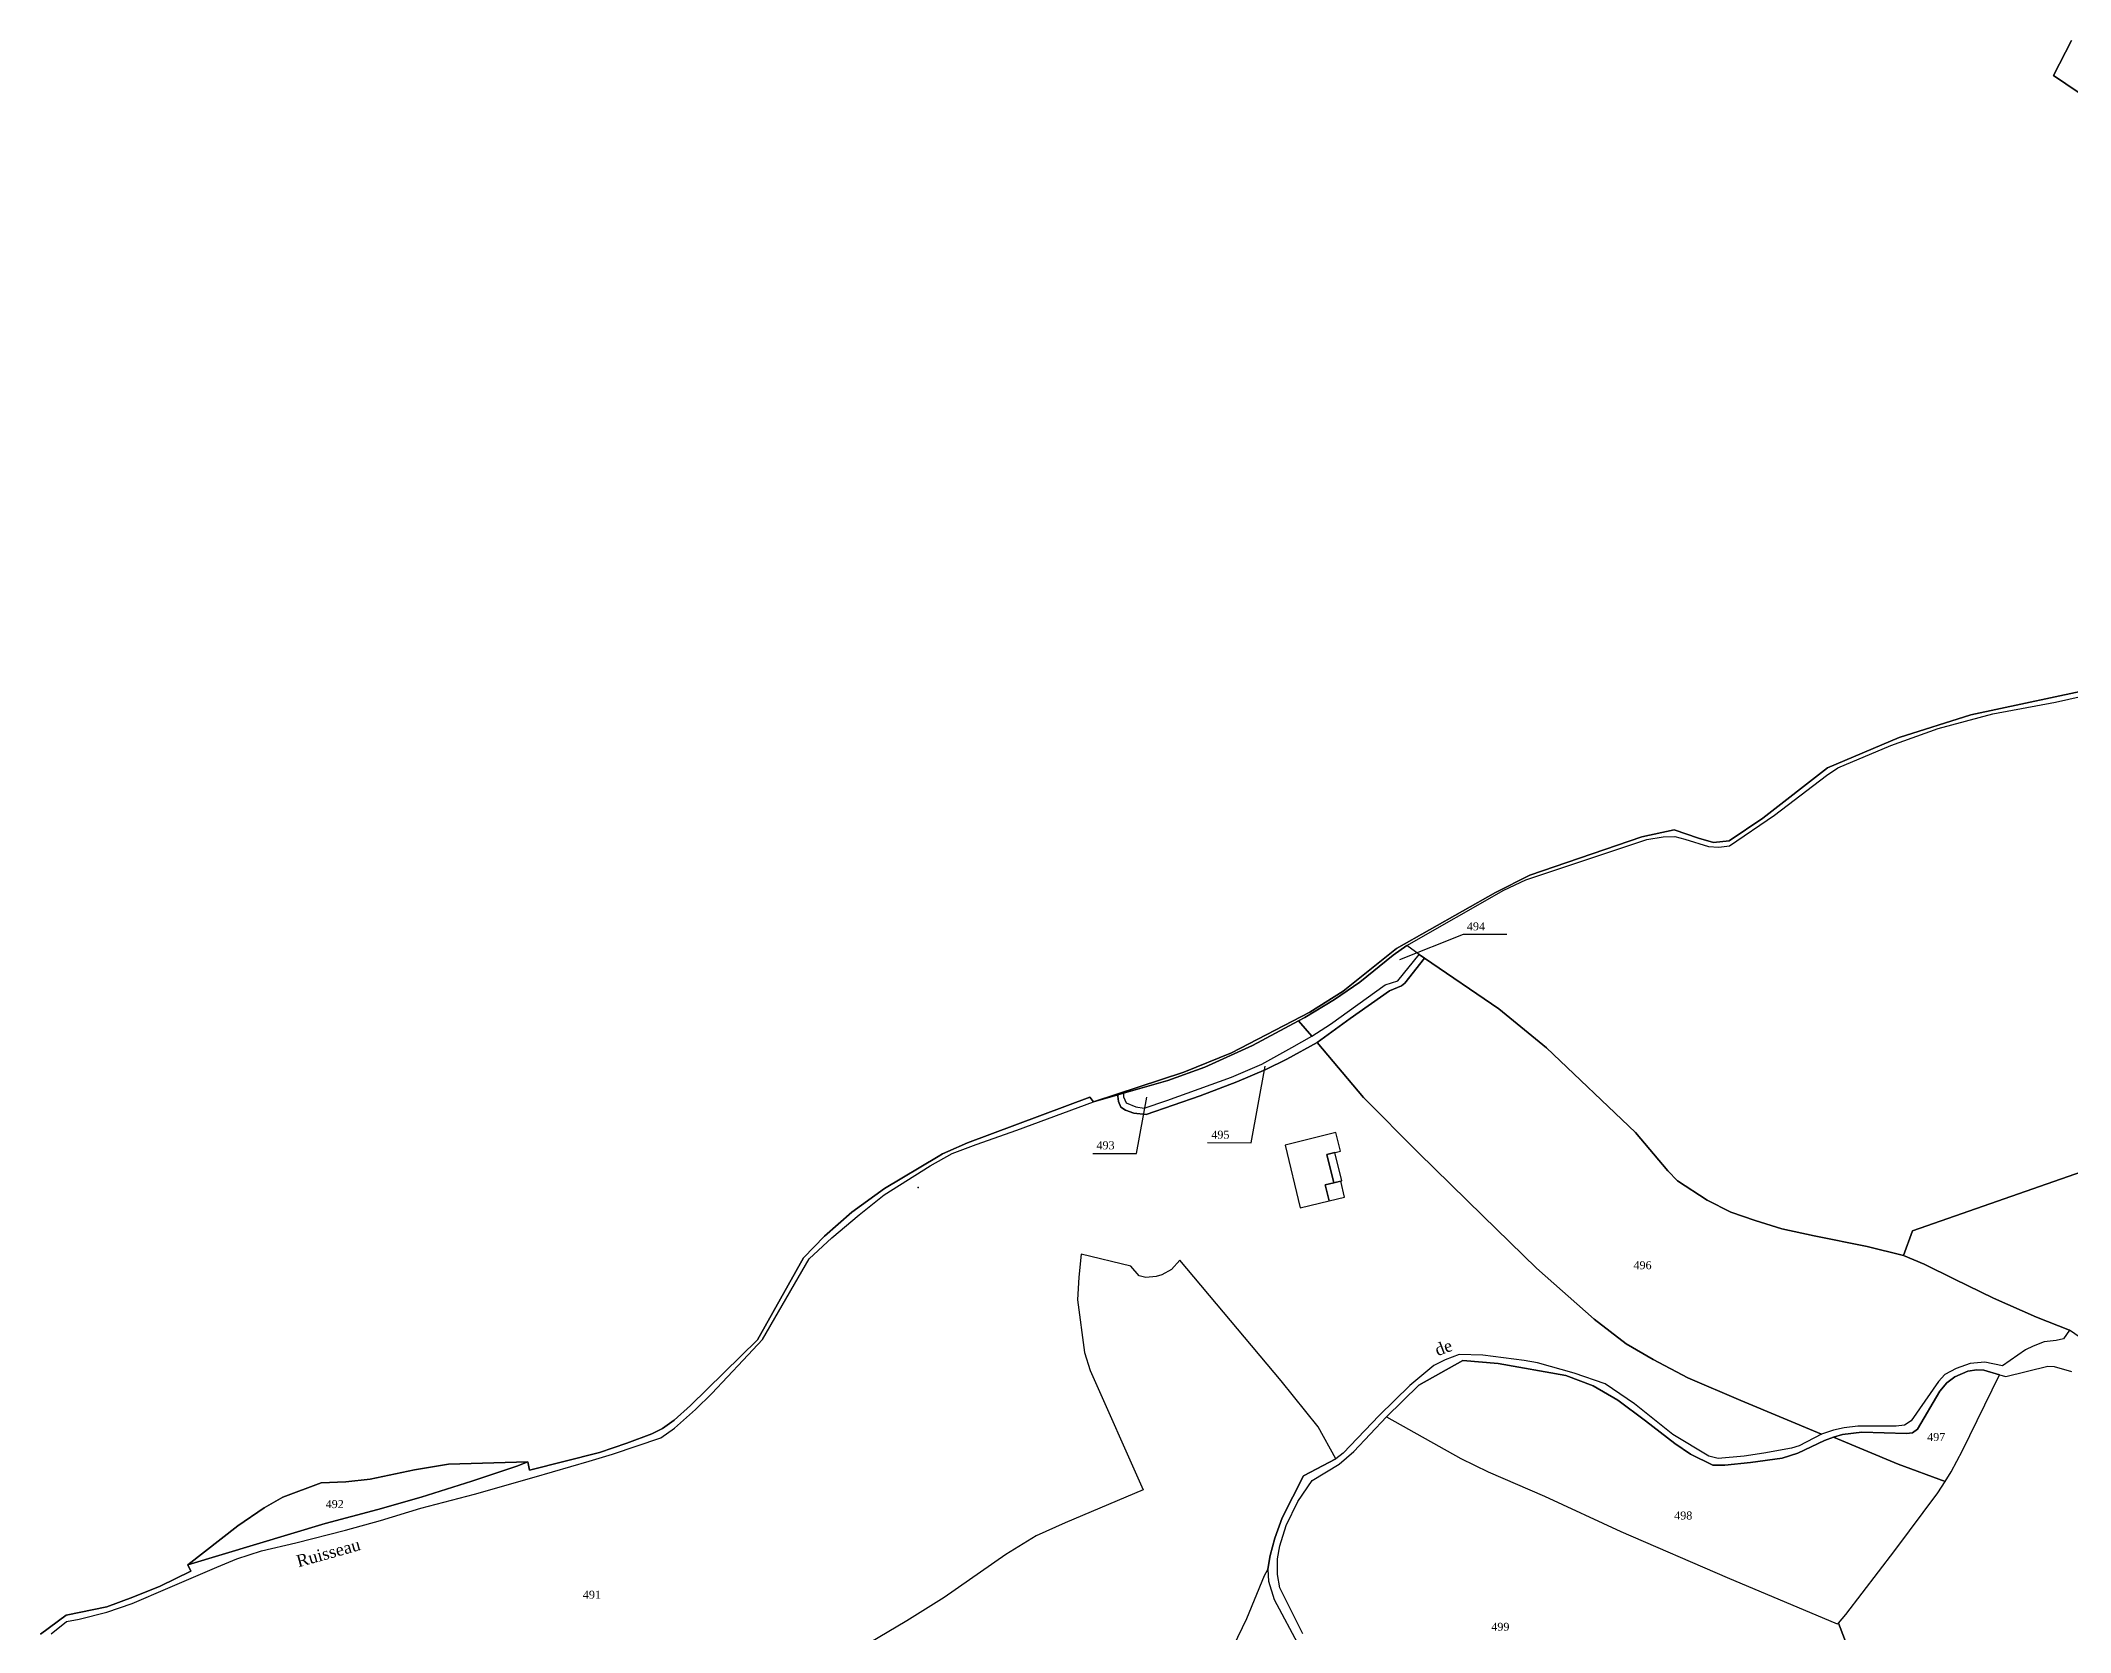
# Model space of a CAD drawing. Extents: x 1208104 to 1212743, y 6150498 to 6153217.
# Drawn here: x 1210490 to 1210997, y 6151766 to 6152164 of the extents above; entities that cross this region are included whole.
import ezdxf

# ---------------------------------------------------------------- set-up
doc = ezdxf.new("R2010")
doc.units = 0
doc.linetypes.add('CONTINU', pattern=[0])
doc.layers.get('0').update_dxf_attribs({"linetype": 'CONTINU'})
for name, color, linetype in [('1FLECHEFL', 7, 'CONTINU'), ('1LIEUDIT', 7, 'CONTINU'), ('1PARCELLE', 7, 'CONTINU'), ('1SUBDSECT', 7, 'CONTINU'), ('1TRONFLUV', 7, 'CONTINU'), ('3BATIDUR', 7, 'CONTINU'), ('3BATILEGER', 7, 'CONTINU'), ('3FLECHEPAR', 7, 'CONTINU'), ('3PARCELLETEX', 7, 'CONTINU'), ('3TRONFLUVTEX', 7, 'CONTINU')]:
    doc.layers.add(name, color=color, linetype=linetype)
doc.styles.get("Standard").update_dxf_attribs({"font": 'Times New Roman'})

# ---------------------------------------------------------------- blocks, each defined once
blk = doc.blocks.new('FLECHRU1')
blk.add_point((0, 0))

msp = doc.modelspace()

# ---------------------------------------------------------------- linework, layer by layer
at = {"layer": '1LIEUDIT'}
for points in [[(1211088.32, 6152090.98), (1210992.72, 6152155.52), (1210997.18, 6152164.24)], [(1210489.51, 6151765.93), (1210495.9, 6151770.67), (1210506.05, 6151772.78), (1210512.53, 6151775.14), (1210519.4, 6151777.96), (1210527.05, 6151781.7), (1210526.3, 6151783.22), (1210538.84, 6151793.02), (1210545.39, 6151797.47), (1210550.09, 6151800.18), (1210559.64, 6151803.73), (1210565.85, 6151804.01), (1210571.93, 6151804.69), (1210583.01, 6151807.02), (1210591.48, 6151808.41), (1210611.29, 6151808.97), (1210611.75, 6151806.88), (1210629.24, 6151811.36), (1210636.03, 6151813.63), (1210642.35, 6151815.97), (1210644.97, 6151817.34), (1210647.86, 6151819.43), (1210651.97, 6151823.05), (1210668.74, 6151839.5), (1210680.2, 6151860.03), (1210685.51, 6151865.44), (1210692.32, 6151871.4), (1210700.46, 6151877.31), (1210713.91, 6151885.33), (1210714.99, 6151885.98), (1210716.31, 6151886.56), (1210721.25, 6151888.76), (1210751.82, 6151900.16), (1210752.72, 6151899.02), (1210775.34, 6151906.37), (1210787.2, 6151911.27), (1210806.79, 6151921.38), (1210815.13, 6151926.65), (1210828.46, 6151937.29), (1210853.2, 6151951.29), (1210861.77, 6151955.65), (1210889.8, 6151965.21), (1210897.89, 6151966.97), (1210903.98, 6151964.93), (1210907.7, 6151963.81), (1210911.66, 6151964.24), (1210920.03, 6151969.89), (1210936.23, 6151982.43), (1210954.13, 6151990.04), (1210972.05, 6151995.7), (1211005.6, 6152002.84)]]:
    msp.add_lwpolyline(points, dxfattribs=at)
at = {"layer": '1PARCELLE'}
for points in [[(1211001.67, 6151882.13), (1210957.5, 6151866.76), (1210955.2, 6151860.55), (1210946.12, 6151862.79), (1210932.87, 6151865.52), (1210924.84, 6151867.25), (1210918.13, 6151869.33), (1210912.09, 6151871.44), (1210906.13, 6151874.4), (1210898.74, 6151879.27), (1210896.3, 6151881.72), (1210888.18, 6151891.3), (1210865.99, 6151912.51), (1210854.03, 6151922.23), (1210835.5, 6151934.88), (1210834.16, 6151935.84), (1210834.16, 6151935.84), (1210831.09, 6151938.09), (1210855.3, 6151951.93), (1210860.77, 6151954.51), (1210891.07, 6151964.57), (1210895.14, 6151965.26), (1210898.09, 6151965.32), (1210900.54, 6151964.62), (1210906.43, 6151962.82), (1210909.06, 6151962.63), (1210911.68, 6151963), (1210922.98, 6151970.6), (1210935.93, 6151980.57), (1210938.83, 6151982.49), (1210952.01, 6151988.08), (1210963.9, 6151992.28), (1210977.56, 6151996), (1210993.19, 6151998.9), (1211006.53, 6152001.92)], [(1210492.16, 6151766.02), (1210495.95, 6151769.08), (1210499.18, 6151769.69), (1210506.06, 6151771.41), (1210512.36, 6151773.57), (1210521.31, 6151777.44), (1210533.55, 6151782.7), (1210538.57, 6151784.74), (1210544.73, 6151786.73), (1210553.32, 6151788.75), (1210565.73, 6151791.95), (1210574.47, 6151794.37), (1210584.54, 6151797.38), (1210598.01, 6151800.95), (1210612.9, 6151805.16), (1210626.67, 6151809.17), (1210632.5, 6151810.88), (1210644.53, 6151815.03), (1210647.94, 6151817.41), (1210653.22, 6151822.07), (1210657.32, 6151826.05), (1210665.16, 6151834.44), (1210669.98, 6151839.6), (1210678.93, 6151855.01), (1210681.64, 6151859.72), (1210687.35, 6151864.97), (1210694.17, 6151870.78), (1210700.42, 6151875.75), (1210711.87, 6151883.02), (1210717.43, 6151886.03), (1210723.39, 6151888.33), (1210733.58, 6151891.89), (1210752.72, 6151899.02), (1210758.82, 6151900.76), (1210758.82, 6151900.76), (1210758.8, 6151900.36), (1210759, 6151899.04), (1210759.58, 6151897.66), (1210760.71, 6151896.9), (1210762.82, 6151896.18), (1210765.86, 6151895.84), (1210779.42, 6151900.46), (1210788.54, 6151903.98), (1210795.78, 6151907.07), (1210801.05, 6151909.69), (1210808.6, 6151913.84), (1210820.24, 6151900.1), (1210833.98, 6151886.24), (1210850.04, 6151870.48), (1210863.51, 6151857.42), (1210877.87, 6151844.66), (1210885.91, 6151838.53), (1210892.6, 6151834.54), (1210901.32, 6151829.98), (1210914.58, 6151824.34), (1210934.75, 6151815.91), (1210929.1, 6151813.02), (1210927.21, 6151812.42), (1210920.32, 6151811.14), (1210915.41, 6151810.45), (1210908.89, 6151809.84), (1210906.57, 6151810.4), (1210897.59, 6151815.86), (1210888.01, 6151823.53), (1210880.61, 6151828.52), (1210872.86, 6151831.13), (1210863.76, 6151833.72), (1210860.39, 6151834.37), (1210850.09, 6151835.66), (1210844.15, 6151835.87), (1210840.63, 6151834.53), (1210837.83, 6151833.05), (1210831.83, 6151828.11), (1210824.17, 6151820.56), (1210815.14, 6151811.15), (1210813.33, 6151809.75), (1210808.86, 6151817.77), (1210799.61, 6151829.21), (1210774.31, 6151859.42), (1210772.19, 6151857.11), (1210769.84, 6151855.72), (1210768.36, 6151855.3), (1210765.83, 6151855.05), (1210764.13, 6151855.51), (1210762.03, 6151857.95), (1210749.68, 6151860.93), (1210749.05, 6151855.2), (1210748.75, 6151849.47), (1210750.45, 6151836.36), (1210751.91, 6151831.8), (1210765.17, 6151801.98), (1210745.66, 6151793.74), (1210738.36, 6151790.51), (1210730.82, 6151785.88), (1210715.41, 6151775.11), (1210706.06, 6151769.27), (1210696.61, 6151763.69)], [(1211016.23, 6151828.48), (1210996.7, 6151841.92), (1210988.43, 6151845.14), (1210977.72, 6151849.91), (1210967.98, 6151854.65), (1210960.37, 6151858.41), (1210955.2, 6151860.55), (1210957.5, 6151866.76), (1211001.67, 6151882.13)], [(1210787.72, 6151762.93), (1210791.08, 6151769.82), (1210795.49, 6151780.61), (1210796.33, 6151782.09), (1210796.47, 6151783.21), (1210796.91, 6151785.6), (1210798.08, 6151789.96), (1210799.92, 6151794.99), (1210805.23, 6151805.52), (1210813.33, 6151809.75), (1210808.86, 6151817.77), (1210799.61, 6151829.21), (1210774.31, 6151859.42), (1210772.19, 6151857.11), (1210769.84, 6151855.72), (1210768.36, 6151855.3), (1210765.83, 6151855.05), (1210764.13, 6151855.51), (1210762.03, 6151857.95), (1210749.68, 6151860.93), (1210749.05, 6151855.2), (1210748.75, 6151849.47), (1210750.45, 6151836.36), (1210751.91, 6151831.8), (1210765.17, 6151801.98), (1210745.66, 6151793.74), (1210738.36, 6151790.51), (1210730.82, 6151785.88), (1210715.41, 6151775.11), (1210706.06, 6151769.27), (1210696.61, 6151763.69)], [(1210942.61, 6151759.12), (1210939, 6151768.69), (1210940.83, 6151770.87), (1210953.06, 6151786.84), (1210963.84, 6151801.28), (1210965.62, 6151804.09), (1210967.16, 6151806.52), (1210969.99, 6151811.86), (1210979.2, 6151830.73), (1210980.81, 6151830.36), (1210991.27, 6151832.88), (1210992.91, 6151832.85), (1210997.2, 6151831.58)], [(1210805.07, 6151765.99), (1210799.28, 6151777.51), (1210798.69, 6151780.86), (1210798.72, 6151784.73), (1210799.32, 6151788), (1210800.92, 6151793.06), (1210803.78, 6151799.08), (1210807.37, 6151804.36), (1210814.17, 6151808.38), (1210817.83, 6151811.57), (1210826, 6151820.23), (1210826, 6151820.23), (1210844.52, 6151809.84), (1210851.37, 6151806.51), (1210865.51, 6151800.43), (1210884.53, 6151791.59), (1210911.15, 6151780.12), (1210938.6, 6151768.53), (1210939, 6151768.69), (1210942.61, 6151759.12)], [(1210787.72, 6151762.93), (1210791.08, 6151769.82), (1210795.49, 6151780.61), (1210796.33, 6151782.09), (1210796.5, 6151779.15), (1210797.89, 6151774.6), (1210804.31, 6151762.6)]]:
    msp.add_lwpolyline(points, dxfattribs=at)
for points in [[(1210807.29, 6151915.4), (1210812, 6151918.36), (1210825.67, 6151928.27), (1210828.79, 6151929.25), (1210834.16, 6151935.84), (1210835.5, 6151934.88), (1210830.57, 6151928.61), (1210829.72, 6151927.97), (1210826.74, 6151926.71), (1210816.91, 6151919.79), (1210808.6, 6151913.84), (1210801.05, 6151909.69), (1210795.78, 6151907.07), (1210788.54, 6151903.98), (1210779.42, 6151900.46), (1210765.86, 6151895.84), (1210762.82, 6151896.18), (1210760.71, 6151896.9), (1210759.58, 6151897.66), (1210759, 6151899.04), (1210758.8, 6151900.36), (1210758.82, 6151900.76), (1210760.23, 6151901.16), (1210760.2, 6151900.27), (1210760.9, 6151898.76), (1210763.34, 6151897.74), (1210765.35, 6151897.41), (1210771.09, 6151899.28), (1210787.19, 6151905.18), (1210794.82, 6151908.4), (1210802.34, 6151912.57), (1210807.29, 6151915.4)], [(1210807.29, 6151915.4), (1210812, 6151918.36), (1210825.67, 6151928.27), (1210828.79, 6151929.25), (1210834.16, 6151935.84), (1210831.09, 6151938.09), (1210827.65, 6151935.64), (1210819.29, 6151928.93), (1210812.96, 6151924.58), (1210805.52, 6151920.04), (1210803.98, 6151919.22), (1210807.29, 6151915.4)], [(1210835.5, 6151934.88), (1210854.03, 6151922.23), (1210865.99, 6151912.51), (1210888.18, 6151891.3), (1210896.3, 6151881.72), (1210898.74, 6151879.27), (1210906.13, 6151874.4), (1210912.09, 6151871.44), (1210918.13, 6151869.33), (1210924.84, 6151867.25), (1210932.87, 6151865.52), (1210946.12, 6151862.79), (1210955.2, 6151860.55), (1210960.37, 6151858.41), (1210967.98, 6151854.65), (1210977.72, 6151849.91), (1210988.43, 6151845.14), (1210996.7, 6151841.92), (1210995.24, 6151839.75), (1210993.38, 6151839.29), (1210990.42, 6151838.96), (1210987.65, 6151837.93), (1210985.71, 6151837.02), (1210979.96, 6151833.01), (1210975.55, 6151833.94), (1210971.85, 6151833.55), (1210968.42, 6151832.29), (1210965.54, 6151830.85), (1210963.94, 6151829.11), (1210957.1, 6151819.24), (1210955.49, 6151818.17), (1210953.39, 6151817.9), (1210943.78, 6151817.95), (1210940.4, 6151817.52), (1210937.71, 6151816.9), (1210934.75, 6151815.91), (1210914.58, 6151824.34), (1210901.32, 6151829.98), (1210892.6, 6151834.54), (1210885.91, 6151838.53), (1210877.87, 6151844.66), (1210863.51, 6151857.42), (1210850.04, 6151870.48), (1210833.98, 6151886.24), (1210820.24, 6151900.1), (1210808.6, 6151913.84), (1210816.91, 6151919.79), (1210826.74, 6151926.71), (1210829.72, 6151927.97), (1210830.57, 6151928.61), (1210835.5, 6151934.88)], [(1210807.29, 6151915.4), (1210803.98, 6151919.22), (1210792.48, 6151913.05), (1210780.54, 6151907.67), (1210771.28, 6151904.33), (1210760.23, 6151901.16), (1210760.2, 6151900.27), (1210760.9, 6151898.76), (1210763.34, 6151897.74), (1210765.35, 6151897.41), (1210771.09, 6151899.28), (1210787.19, 6151905.18), (1210794.82, 6151908.4), (1210802.34, 6151912.57), (1210807.29, 6151915.4)], [(1210937.68, 6151815.18), (1210935.47, 6151814.35), (1210928.77, 6151811.15), (1210924.92, 6151809.94), (1210916.98, 6151808.86), (1210910.58, 6151808.16), (1210907.52, 6151808.21), (1210901.97, 6151810.93), (1210898.07, 6151813.59), (1210890.75, 6151819.21), (1210883.79, 6151824.39), (1210877.65, 6151828), (1210870.78, 6151830.62), (1210853.89, 6151833.59), (1210845.02, 6151834.34), (1210834.09, 6151828.14), (1210826, 6151820.23), (1210844.52, 6151809.84), (1210851.37, 6151806.51), (1210865.51, 6151800.43), (1210884.53, 6151791.59), (1210911.15, 6151780.12), (1210938.6, 6151768.53), (1210939, 6151768.69), (1210940.83, 6151770.87), (1210953.06, 6151786.84), (1210963.84, 6151801.28), (1210965.62, 6151804.09), (1210953.92, 6151808.4), (1210937.68, 6151815.18)], [(1210937.68, 6151815.18), (1210953.92, 6151808.4), (1210965.62, 6151804.09), (1210967.16, 6151806.52), (1210969.99, 6151811.86), (1210979.2, 6151830.73), (1210975.33, 6151831.91), (1210973.56, 6151832), (1210971.3, 6151831.64), (1210968.02, 6151830.26), (1210966.07, 6151828.76), (1210964.33, 6151826.69), (1210958.7, 6151817.18), (1210957.48, 6151816.21), (1210955.99, 6151816.05), (1210944.82, 6151816.4), (1210939.97, 6151815.85), (1210937.68, 6151815.18)], [(1210611.29, 6151808.97), (1210591.48, 6151808.41), (1210583.01, 6151807.02), (1210571.93, 6151804.69), (1210565.85, 6151804.01), (1210559.64, 6151803.73), (1210550.09, 6151800.18), (1210545.39, 6151797.47), (1210538.84, 6151793.02), (1210526.3, 6151783.22), (1210560.66, 6151793.55), (1210573.82, 6151797.12), (1210584.68, 6151800.2), (1210597.3, 6151804.16), (1210608.55, 6151807.88), (1210611.29, 6151808.97)]]:
    msp.add_lwpolyline(points, close=True, dxfattribs=at)
at = {"layer": '1SUBDSECT'}
for points in [[(1210997.18, 6152164.24), (1210992.72, 6152155.52), (1211088.32, 6152090.98)], [(1211005.6, 6152002.84), (1210972.05, 6151995.7), (1210954.13, 6151990.04), (1210936.23, 6151982.43), (1210920.03, 6151969.89), (1210911.66, 6151964.24), (1210907.7, 6151963.81), (1210903.98, 6151964.93), (1210897.89, 6151966.97), (1210889.8, 6151965.21), (1210861.77, 6151955.65), (1210853.2, 6151951.29), (1210828.46, 6151937.29), (1210815.13, 6151926.65), (1210806.79, 6151921.38), (1210787.2, 6151911.27), (1210775.34, 6151906.37), (1210752.72, 6151899.02), (1210751.82, 6151900.16), (1210721.25, 6151888.76), (1210716.31, 6151886.56), (1210714.99, 6151885.98), (1210713.91, 6151885.33), (1210700.46, 6151877.31), (1210692.32, 6151871.4), (1210685.51, 6151865.44), (1210680.2, 6151860.03), (1210668.74, 6151839.5), (1210651.97, 6151823.05), (1210647.86, 6151819.43), (1210644.97, 6151817.34), (1210642.35, 6151815.97), (1210636.03, 6151813.63), (1210629.24, 6151811.36), (1210611.75, 6151806.88), (1210611.29, 6151808.97), (1210591.48, 6151808.41), (1210583.01, 6151807.02), (1210571.93, 6151804.69), (1210565.85, 6151804.01), (1210559.64, 6151803.73), (1210550.09, 6151800.18), (1210545.39, 6151797.47), (1210538.84, 6151793.02), (1210526.3, 6151783.22), (1210527.05, 6151781.7), (1210519.4, 6151777.96), (1210512.53, 6151775.14), (1210506.05, 6151772.78), (1210495.9, 6151770.67), (1210489.51, 6151765.93)]]:
    msp.add_lwpolyline(points, dxfattribs=at)
at = {"layer": '1TRONFLUV'}
for points in [[(1211005.6, 6152002.84), (1210972.05, 6151995.7), (1210954.13, 6151990.04), (1210936.23, 6151982.43), (1210920.03, 6151969.89), (1210911.66, 6151964.24), (1210907.7, 6151963.81), (1210903.98, 6151964.93), (1210897.89, 6151966.97), (1210889.8, 6151965.21), (1210861.77, 6151955.65), (1210853.2, 6151951.29), (1210828.46, 6151937.29), (1210815.13, 6151926.65), (1210806.79, 6151921.38), (1210787.2, 6151911.27), (1210775.34, 6151906.37), (1210752.72, 6151899.02), (1210758.82, 6151900.76), (1210760.23, 6151901.16), (1210771.28, 6151904.33), (1210771.28, 6151904.33), (1210780.54, 6151907.67), (1210792.48, 6151913.05), (1210803.98, 6151919.22), (1210805.52, 6151920.04), (1210812.96, 6151924.58), (1210819.29, 6151928.93), (1210827.65, 6151935.64), (1210831.09, 6151938.09), (1210855.3, 6151951.93), (1210860.77, 6151954.51), (1210891.07, 6151964.57), (1210895.14, 6151965.26), (1210898.09, 6151965.32), (1210900.54, 6151964.62), (1210906.43, 6151962.82), (1210909.06, 6151962.63), (1210911.68, 6151963), (1210922.98, 6151970.6), (1210935.93, 6151980.57), (1210938.83, 6151982.49), (1210952.01, 6151988.08), (1210963.9, 6151992.28), (1210977.56, 6151996), (1210993.19, 6151998.9), (1211006.53, 6152001.92)], [(1210492.16, 6151766.02), (1210495.95, 6151769.08), (1210499.18, 6151769.69), (1210506.06, 6151771.41), (1210512.36, 6151773.57), (1210521.31, 6151777.44), (1210533.55, 6151782.7), (1210538.57, 6151784.74), (1210544.73, 6151786.73), (1210553.32, 6151788.75), (1210565.73, 6151791.95), (1210574.47, 6151794.37), (1210584.54, 6151797.38), (1210598.01, 6151800.95), (1210612.9, 6151805.16), (1210626.67, 6151809.17), (1210632.5, 6151810.88), (1210644.53, 6151815.03), (1210647.94, 6151817.41), (1210653.22, 6151822.07), (1210657.32, 6151826.05), (1210665.16, 6151834.44), (1210669.98, 6151839.6), (1210678.93, 6151855.01), (1210681.64, 6151859.72), (1210687.35, 6151864.97), (1210694.17, 6151870.78), (1210700.42, 6151875.75), (1210711.87, 6151883.02), (1210717.43, 6151886.03), (1210723.39, 6151888.33), (1210733.58, 6151891.89), (1210752.72, 6151899.02), (1210751.82, 6151900.16), (1210721.25, 6151888.76), (1210716.31, 6151886.56), (1210714.99, 6151885.98), (1210713.91, 6151885.33), (1210700.46, 6151877.31), (1210692.32, 6151871.4), (1210685.51, 6151865.44), (1210680.2, 6151860.03), (1210668.74, 6151839.5), (1210651.97, 6151823.05), (1210647.86, 6151819.43), (1210644.97, 6151817.34), (1210642.35, 6151815.97), (1210636.03, 6151813.63), (1210629.24, 6151811.36), (1210611.75, 6151806.88), (1210611.29, 6151808.97), (1210608.55, 6151807.88), (1210597.3, 6151804.16), (1210584.68, 6151800.2), (1210573.82, 6151797.12), (1210560.66, 6151793.55), (1210526.3, 6151783.22), (1210527.05, 6151781.7), (1210519.4, 6151777.96), (1210512.53, 6151775.14), (1210506.05, 6151772.78), (1210495.9, 6151770.67), (1210489.51, 6151765.93)], [(1211016.23, 6151828.48), (1210996.7, 6151841.92), (1210995.24, 6151839.75), (1210993.38, 6151839.29), (1210990.42, 6151838.96), (1210987.65, 6151837.93), (1210985.71, 6151837.02), (1210979.96, 6151833.01), (1210975.55, 6151833.94), (1210971.85, 6151833.55), (1210968.42, 6151832.29), (1210965.54, 6151830.85), (1210963.94, 6151829.11), (1210957.1, 6151819.24), (1210955.49, 6151818.17), (1210953.39, 6151817.9), (1210943.78, 6151817.95), (1210940.4, 6151817.52), (1210937.71, 6151816.9), (1210934.75, 6151815.91), (1210929.1, 6151813.02), (1210927.21, 6151812.42), (1210920.32, 6151811.14), (1210915.41, 6151810.45), (1210908.89, 6151809.84), (1210906.57, 6151810.4), (1210897.59, 6151815.86), (1210888.01, 6151823.53), (1210880.61, 6151828.52), (1210872.86, 6151831.13), (1210863.76, 6151833.72), (1210860.39, 6151834.37), (1210850.09, 6151835.66), (1210844.15, 6151835.87), (1210840.63, 6151834.53), (1210837.83, 6151833.05), (1210831.83, 6151828.11), (1210824.17, 6151820.56), (1210815.14, 6151811.15), (1210813.33, 6151809.75), (1210805.23, 6151805.52), (1210799.92, 6151794.99), (1210798.08, 6151789.96), (1210796.91, 6151785.6), (1210796.47, 6151783.21), (1210796.33, 6151782.09), (1210796.5, 6151779.15), (1210797.89, 6151774.6), (1210804.31, 6151762.6)], [(1210805.07, 6151765.99), (1210799.28, 6151777.51), (1210798.69, 6151780.86), (1210798.72, 6151784.73), (1210799.32, 6151788), (1210800.92, 6151793.06), (1210803.78, 6151799.08), (1210807.37, 6151804.36), (1210814.17, 6151808.38), (1210817.83, 6151811.57), (1210826, 6151820.23), (1210834.09, 6151828.14), (1210845.02, 6151834.34), (1210853.89, 6151833.59), (1210870.78, 6151830.62), (1210877.65, 6151828), (1210883.79, 6151824.39), (1210890.75, 6151819.21), (1210898.07, 6151813.59), (1210901.97, 6151810.93), (1210907.52, 6151808.21), (1210910.58, 6151808.16), (1210916.98, 6151808.86), (1210924.92, 6151809.94), (1210928.77, 6151811.15), (1210935.47, 6151814.35), (1210937.68, 6151815.18), (1210939.97, 6151815.85), (1210944.82, 6151816.4), (1210955.99, 6151816.05), (1210957.48, 6151816.21), (1210958.7, 6151817.18), (1210964.33, 6151826.69), (1210966.07, 6151828.76), (1210968.02, 6151830.26), (1210971.3, 6151831.64), (1210973.56, 6151832), (1210975.33, 6151831.91), (1210979.2, 6151830.73), (1210980.81, 6151830.36), (1210991.27, 6151832.88), (1210992.91, 6151832.85), (1210997.2, 6151831.58)]]:
    msp.add_lwpolyline(points, dxfattribs=at)
at = {"layer": '3BATIDUR'}
msp.add_lwpolyline([(1210810.66, 6151878.2), (1210812.81, 6151878.72), (1210811.07, 6151885.84), (1210814.46, 6151886.67), (1210813.33, 6151891.28), (1210800.61, 6151888.19), (1210804.43, 6151872.45), (1210811.63, 6151874.2), (1210810.66, 6151878.2)], close=True, dxfattribs=at)
at = {"layer": '3BATILEGER'}
for points in [[(1210813.06, 6151886.33), (1210811.07, 6151885.84), (1210812.81, 6151878.72), (1210814.79, 6151879.21), (1210813.06, 6151886.33)], [(1210814.53, 6151879.14), (1210812.81, 6151878.72), (1210810.66, 6151878.2), (1210811.63, 6151874.2), (1210815.5, 6151875.14), (1210814.53, 6151879.14)]]:
    msp.add_lwpolyline(points, close=True, dxfattribs=at)
at = {"layer": '3FLECHEPAR'}
for points in [[(1210856.08, 6151940.82), (1210845.16, 6151940.84), (1210829.18, 6151934.49)], [(1210781.26, 6151888.78), (1210792.17, 6151888.76), (1210795.66, 6151907.88)], [(1210752.54, 6151886.11), (1210763.46, 6151886.09), (1210766.02, 6151900.15)]]:
    msp.add_lwpolyline(points, dxfattribs=at)

# ---------------------------------------------------------------- block references
at = {"layer": '1FLECHEFL', "rotation": 26.2}
msp.add_blockref('FLECHRU1', (1210708.93, 6151877.59), dxfattribs=at)

# ---------------------------------------------------------------- texts
at = {"layer": '3PARCELLETEX'}
for s, p in [('494', (1210846.07, 6151941.84)), ('493', (1210753.46, 6151887.11)), ('495', (1210782.18, 6151889.78)), ('496', (1210887.71, 6151857.15)), ('497', (1210961.12, 6151814.2)), ('492', (1210560.77, 6151797.44)), ('498', (1210897.89, 6151794.59)), ('491', (1210625.06, 6151774.8)), ('499', (1210852.17, 6151766.78))]:
    msp.add_text(s, height=2, dxfattribs=at).set_placement(p)
at = {"layer": '3TRONFLUVTEX'}
for s, rotation, p in [('de', 20.9, (1210838.76, 6151835.39)), ('Ruisseau', 15.6, (1210553.97, 6151782.62))]:
    msp.add_text(s, height=3, rotation=rotation, dxfattribs=at).set_placement(p)

doc.saveas('drawing.dxf')
